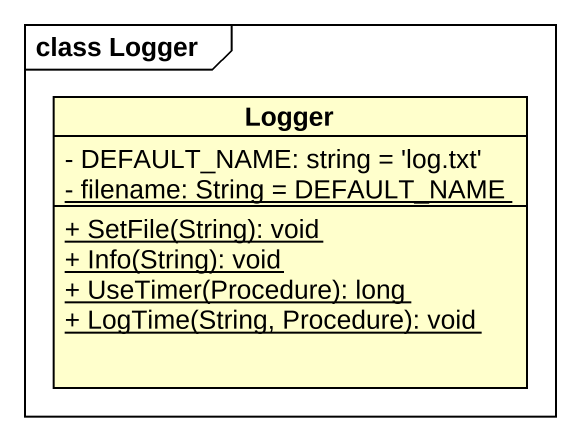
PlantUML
@startuml
mainframe class Logger
hide circle
hide empty members
skinparam classAttributeIconSize 0
class Logger {
  - DEFAULT_NAME: string = 'log.txt'
  {static} - filename: String = DEFAULT_NAME
  {static} + SetFile(String): void
  {static} + Info(String): void
  {static} + UseTimer(Procedure): long
  {static} + LogTime(String, Procedure): void
}
@enduml
